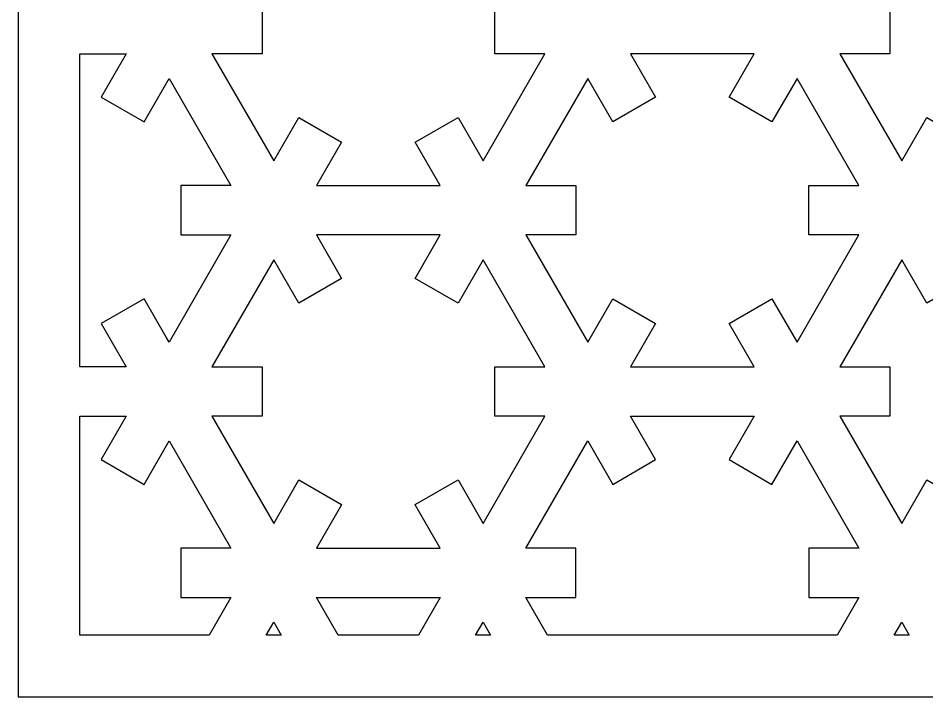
# Model space of a CAD drawing. Header units: centimetres. Extents: x -17.2 to -1.8, y -1.7 to 9.5.
# Drawn here: x -17.205 to -13.776, y -1.682 to 0.879 of the extents above; entities that cross this region are included whole.
import ezdxf

# ---------------------------------------------------------------- set-up
doc = ezdxf.new("R2010")
doc.units = ezdxf.units.CM
doc.header["$MEASUREMENT"] = 0
doc.layers.add('layer 1', color=7, linetype='Continuous')

msp = doc.modelspace()

# ---------------------------------------------------------------- linework, layer by layer
at = {"layer": 'layer 1', "color": 250}
for points, knots in [([(-17.20495, -1.68194), (-17.20495, -1.68194), (-17.20495, 9.5), (-17.20495, 9.5), (-17.20495, 9.5), (-17.20495, 9.5), (-9.7503, 9.5), (-9.7503, 9.5), (-9.7503, 9.5), (-9.7503, 9.5), (-9.7503, -1.68194), (-9.7503, -1.68194), (-9.7503, -1.68194), (-9.7503, -1.68194), (-17.20495, -1.68194), (-17.20495, -1.68194)], [0, 0, 0, 0, 0.2, 0.2, 0.2, 0.2, 0.4, 0.4, 0.4, 0.4, 0.6, 0.6, 0.6, 0.6, 1, 1, 1, 1]), ([(-15.70694, 1.26497), (-15.70694, 1.26497), (-15.70694, 1.26497), (-15.70694, 1.26497), (-15.70694, 1.26497), (-15.70694, 1.26497), (-15.5454, 1.17168), (-15.5454, 1.17168), (-15.5454, 1.17168), (-15.5454, 1.17168), (-15.45088, 1.33544), (-15.45088, 1.33544), (-15.45088, 1.33544), (-15.45088, 1.33544), (-15.21753, 0.9313), (-15.21753, 0.9313), (-15.21753, 0.9313), (-15.21753, 0.9313), (-15.40658, 0.9313), (-15.40658, 0.9313), (-15.40658, 0.9313), (-15.40658, 0.9313), (-15.40658, 0.93126), (-15.40658, 0.93126), (-15.40658, 0.93126), (-15.40658, 0.93126), (-15.40658, 0.74476), (-15.40658, 0.74476), (-15.40658, 0.74476), (-15.40658, 0.74476), (-15.40658, 0.74474), (-15.40658, 0.74474), (-15.40658, 0.74474), (-15.40658, 0.74474), (-15.21753, 0.74474), (-15.21753, 0.74474), (-15.21753, 0.74474), (-15.21753, 0.74474), (-15.45084, 0.34059), (-15.45084, 0.34059), (-15.45084, 0.34059), (-15.45084, 0.34059), (-15.5454, 0.50436), (-15.5454, 0.50436), (-15.5454, 0.50436), (-15.5454, 0.50436), (-15.70694, 0.41107), (-15.70694, 0.41107), (-15.70694, 0.41107), (-15.70694, 0.41107), (-15.61242, 0.24735), (-15.61242, 0.24735), (-15.61242, 0.24735), (-15.61242, 0.24735), (-16.0791, 0.24735), (-16.0791, 0.24735), (-16.0791, 0.24735), (-16.0791, 0.24735), (-15.98458, 0.41107), (-15.98458, 0.41107), (-15.98458, 0.41107), (-15.98458, 0.41107), (-16.14609, 0.50436), (-16.14609, 0.50436), (-16.14609, 0.50436), (-16.14609, 0.50436), (-16.24068, 0.34059), (-16.24068, 0.34059), (-16.24068, 0.34059), (-16.24068, 0.34059), (-16.27315, 0.39687), (-16.27315, 0.39687), (-16.27315, 0.39687), (-16.27315, 0.39687), (-16.47402, 0.74474), (-16.47402, 0.74474), (-16.47402, 0.74474), (-16.47402, 0.74474), (-16.28494, 0.74474), (-16.28494, 0.74474), (-16.28494, 0.74474), (-16.28494, 0.74474), (-16.28494, 0.74476), (-16.28494, 0.74476), (-16.28494, 0.74476), (-16.28494, 0.74476), (-16.28494, 0.93126), (-16.28494, 0.93126), (-16.28494, 0.93126), (-16.28494, 0.93126), (-16.28494, 0.9313), (-16.28494, 0.9313), (-16.28494, 0.9313), (-16.28494, 0.9313), (-16.47402, 0.9313), (-16.47402, 0.9313), (-16.47402, 0.9313), (-16.47402, 0.9313), (-16.24065, 1.33544), (-16.24065, 1.33544), (-16.24065, 1.33544), (-16.24065, 1.33544), (-16.14609, 1.17168), (-16.14609, 1.17168), (-16.14609, 1.17168), (-16.14609, 1.17168), (-15.98454, 1.26497), (-15.98454, 1.26497), (-15.98454, 1.26497), (-15.98454, 1.26497), (-16.0791, 1.42871), (-16.0791, 1.42871), (-16.0791, 1.42871), (-16.0791, 1.42871), (-15.61238, 1.42871), (-15.61238, 1.42871), (-15.61238, 1.42871), (-15.61238, 1.42871), (-15.70694, 1.26497), (-15.70694, 1.26497)], [0, 0, 0, 0, 0.0322581, 0.0322581, 0.0322581, 0.0322581, 0.0645161, 0.0645161, 0.0645161, 0.0645161, 0.0967742, 0.0967742, 0.0967742, 0.0967742, 0.1290323, 0.1290323, 0.1290323, 0.1290323, 0.1612903, 0.1612903, 0.1612903, 0.1612903, 0.1935484, 0.1935484, 0.1935484, 0.1935484, 0.2258065, 0.2258065, 0.2258065, 0.2258065, 0.2580645, 0.2580645, 0.2580645, 0.2580645, 0.2903226, 0.2903226, 0.2903226, 0.2903226, 0.3225806, 0.3225806, 0.3225806, 0.3225806, 0.3548387, 0.3548387, 0.3548387, 0.3548387, 0.3870968, 0.3870968, 0.3870968, 0.3870968, 0.4193548, 0.4193548, 0.4193548, 0.4193548, 0.4516129, 0.4516129, 0.4516129, 0.4516129, 0.483871, 0.483871, 0.483871, 0.483871, 0.516129, 0.516129, 0.516129, 0.516129, 0.5483871, 0.5483871, 0.5483871, 0.5483871, 0.5806452, 0.5806452, 0.5806452, 0.5806452, 0.6129032, 0.6129032, 0.6129032, 0.6129032, 0.6451613, 0.6451613, 0.6451613, 0.6451613, 0.6774194, 0.6774194, 0.6774194, 0.6774194, 0.7096774, 0.7096774, 0.7096774, 0.7096774, 0.7419355, 0.7419355, 0.7419355, 0.7419355, 0.7741935, 0.7741935, 0.7741935, 0.7741935, 0.8064516, 0.8064516, 0.8064516, 0.8064516, 0.8387097, 0.8387097, 0.8387097, 0.8387097, 0.8709677, 0.8709677, 0.8709677, 0.8709677, 0.9032258, 0.9032258, 0.9032258, 0.9032258, 0.9354839, 0.9354839, 0.9354839, 0.9354839, 1, 1, 1, 1]), ([(-13.30725, 1.24749), (-13.30725, 1.24749), (-13.30725, 1.24749), (-13.30725, 1.24749), (-13.30725, 1.24749), (-13.30725, 1.24749), (-13.17599, 1.17168), (-13.17599, 1.17168), (-13.17599, 1.17168), (-13.17599, 1.17168), (-13.08147, 1.33544), (-13.08147, 1.33544), (-13.08147, 1.33544), (-13.08147, 1.33544), (-12.84812, 0.9313), (-12.84812, 0.9313), (-12.84812, 0.9313), (-12.84812, 0.9313), (-13.0372, 0.9313), (-13.0372, 0.9313), (-13.0372, 0.9313), (-13.0372, 0.9313), (-13.0372, 0.93126), (-13.0372, 0.93126), (-13.0372, 0.93126), (-13.0372, 0.93126), (-13.0372, 0.74476), (-13.0372, 0.74476), (-13.0372, 0.74476), (-13.0372, 0.74476), (-13.0372, 0.74474), (-13.0372, 0.74474), (-13.0372, 0.74474), (-13.0372, 0.74474), (-12.84812, 0.74474), (-12.84812, 0.74474), (-12.84812, 0.74474), (-12.84812, 0.74474), (-13.08145, 0.34059), (-13.08145, 0.34059), (-13.08145, 0.34059), (-13.08145, 0.34059), (-13.17599, 0.50436), (-13.17599, 0.50436), (-13.17599, 0.50436), (-13.17599, 0.50436), (-13.33753, 0.41111), (-13.33753, 0.41111), (-13.33753, 0.41111), (-13.33753, 0.41111), (-13.33753, 0.41107), (-13.33753, 0.41107), (-13.33753, 0.41107), (-13.33753, 0.41107), (-13.24302, 0.24735), (-13.24302, 0.24735), (-13.24302, 0.24735), (-13.24302, 0.24735), (-13.70971, 0.24735), (-13.70971, 0.24735), (-13.70971, 0.24735), (-13.70971, 0.24735), (-13.61518, 0.41107), (-13.61518, 0.41107), (-13.61518, 0.41107), (-13.61518, 0.41107), (-13.77672, 0.50436), (-13.77672, 0.50436), (-13.77672, 0.50436), (-13.77672, 0.50436), (-13.87128, 0.34059), (-13.87128, 0.34059), (-13.87128, 0.34059), (-13.87128, 0.34059), (-13.90374, 0.39687), (-13.90374, 0.39687), (-13.90374, 0.39687), (-13.90374, 0.39687), (-14.10461, 0.74474), (-14.10461, 0.74474), (-14.10461, 0.74474), (-14.10461, 0.74474), (-13.91553, 0.74474), (-13.91553, 0.74474), (-13.91553, 0.74474), (-13.91553, 0.74474), (-13.91553, 0.74476), (-13.91553, 0.74476), (-13.91553, 0.74476), (-13.91553, 0.74476), (-13.91553, 0.93126), (-13.91553, 0.93126), (-13.91553, 0.93126), (-13.91553, 0.93126), (-13.91553, 0.9313), (-13.91553, 0.9313), (-13.91553, 0.9313), (-13.91553, 0.9313), (-14.10461, 0.9313), (-14.10461, 0.9313), (-14.10461, 0.9313), (-14.10461, 0.9313), (-13.87124, 1.33544), (-13.87124, 1.33544), (-13.87124, 1.33544), (-13.87124, 1.33544), (-13.77668, 1.17168), (-13.77668, 1.17168), (-13.77668, 1.17168), (-13.77668, 1.17168), (-13.61518, 1.26497), (-13.61518, 1.26497), (-13.61518, 1.26497), (-13.61518, 1.26497), (-13.70971, 1.42871), (-13.70971, 1.42871), (-13.70971, 1.42871), (-13.70971, 1.42871), (-13.24298, 1.42871), (-13.24298, 1.42871), (-13.24298, 1.42871), (-13.24298, 1.42871), (-13.33753, 1.26497), (-13.33753, 1.26497), (-13.33753, 1.26497), (-13.33753, 1.26497), (-13.30725, 1.24749), (-13.30725, 1.24749)], [0, 0, 0, 0, 0.030303, 0.030303, 0.030303, 0.030303, 0.0606061, 0.0606061, 0.0606061, 0.0606061, 0.0909091, 0.0909091, 0.0909091, 0.0909091, 0.1212121, 0.1212121, 0.1212121, 0.1212121, 0.1515152, 0.1515152, 0.1515152, 0.1515152, 0.1818182, 0.1818182, 0.1818182, 0.1818182, 0.2121212, 0.2121212, 0.2121212, 0.2121212, 0.2424242, 0.2424242, 0.2424242, 0.2424242, 0.2727273, 0.2727273, 0.2727273, 0.2727273, 0.3030303, 0.3030303, 0.3030303, 0.3030303, 0.3333333, 0.3333333, 0.3333333, 0.3333333, 0.3636364, 0.3636364, 0.3636364, 0.3636364, 0.3939394, 0.3939394, 0.3939394, 0.3939394, 0.4242424, 0.4242424, 0.4242424, 0.4242424, 0.4545455, 0.4545455, 0.4545455, 0.4545455, 0.4848485, 0.4848485, 0.4848485, 0.4848485, 0.5151515, 0.5151515, 0.5151515, 0.5151515, 0.5454545, 0.5454545, 0.5454545, 0.5454545, 0.5757576, 0.5757576, 0.5757576, 0.5757576, 0.6060606, 0.6060606, 0.6060606, 0.6060606, 0.6363636, 0.6363636, 0.6363636, 0.6363636, 0.6666667, 0.6666667, 0.6666667, 0.6666667, 0.6969697, 0.6969697, 0.6969697, 0.6969697, 0.7272727, 0.7272727, 0.7272727, 0.7272727, 0.7575758, 0.7575758, 0.7575758, 0.7575758, 0.7878788, 0.7878788, 0.7878788, 0.7878788, 0.8181818, 0.8181818, 0.8181818, 0.8181818, 0.8484848, 0.8484848, 0.8484848, 0.8484848, 0.8787879, 0.8787879, 0.8787879, 0.8787879, 0.9090909, 0.9090909, 0.9090909, 0.9090909, 0.9393939, 0.9393939, 0.9393939, 0.9393939, 1, 1, 1, 1]), ([(-16.97198, -0.43666), (-16.97198, -0.43666), (-16.97198, -0.43666), (-16.97198, -0.43666), (-16.97198, -0.43666), (-16.97198, -0.43666), (-16.79709, -0.43666), (-16.79709, -0.43666), (-16.79709, -0.43666), (-16.79709, -0.43666), (-16.89164, -0.2729), (-16.89164, -0.2729), (-16.89164, -0.2729), (-16.89164, -0.2729), (-16.7301, -0.17963), (-16.7301, -0.17963), (-16.7301, -0.17963), (-16.7301, -0.17963), (-16.64601, -0.32529), (-16.64601, -0.32529), (-16.64601, -0.32529), (-16.64601, -0.32529), (-16.63556, -0.34337), (-16.63556, -0.34337), (-16.63556, -0.34337), (-16.63556, -0.34337), (-16.40223, 0.06075), (-16.40223, 0.06075), (-16.40223, 0.06075), (-16.40223, 0.06075), (-16.59129, 0.06075), (-16.59129, 0.06075), (-16.59129, 0.06075), (-16.59129, 0.06075), (-16.59129, 0.06083), (-16.59129, 0.06083), (-16.59129, 0.06083), (-16.59129, 0.06083), (-16.59129, 0.24731), (-16.59129, 0.24731), (-16.59129, 0.24731), (-16.59129, 0.24731), (-16.59129, 0.24735), (-16.59129, 0.24735), (-16.59129, 0.24735), (-16.59129, 0.24735), (-16.40223, 0.24735), (-16.40223, 0.24735), (-16.40223, 0.24735), (-16.40223, 0.24735), (-16.63556, 0.65149), (-16.63556, 0.65149), (-16.63556, 0.65149), (-16.63556, 0.65149), (-16.7301, 0.48769), (-16.7301, 0.48769), (-16.7301, 0.48769), (-16.7301, 0.48769), (-16.89164, 0.58098), (-16.89164, 0.58098), (-16.89164, 0.58098), (-16.89164, 0.58098), (-16.89161, 0.58102), (-16.89161, 0.58102), (-16.89161, 0.58102), (-16.89161, 0.58102), (-16.89164, 0.58102), (-16.89164, 0.58102), (-16.89164, 0.58102), (-16.89164, 0.58102), (-16.79712, 0.74474), (-16.79712, 0.74474), (-16.79712, 0.74474), (-16.79712, 0.74474), (-16.97198, 0.74474), (-16.97198, 0.74474), (-16.97198, 0.74474), (-16.97198, 0.74474), (-16.97198, -0.43666), (-16.97198, -0.43666)], [0, 0, 0, 0, 0.047619, 0.047619, 0.047619, 0.047619, 0.0952381, 0.0952381, 0.0952381, 0.0952381, 0.1428571, 0.1428571, 0.1428571, 0.1428571, 0.1904762, 0.1904762, 0.1904762, 0.1904762, 0.2380952, 0.2380952, 0.2380952, 0.2380952, 0.2857143, 0.2857143, 0.2857143, 0.2857143, 0.3333333, 0.3333333, 0.3333333, 0.3333333, 0.3809524, 0.3809524, 0.3809524, 0.3809524, 0.4285714, 0.4285714, 0.4285714, 0.4285714, 0.4761905, 0.4761905, 0.4761905, 0.4761905, 0.5238095, 0.5238095, 0.5238095, 0.5238095, 0.5714286, 0.5714286, 0.5714286, 0.5714286, 0.6190476, 0.6190476, 0.6190476, 0.6190476, 0.6666667, 0.6666667, 0.6666667, 0.6666667, 0.7142857, 0.7142857, 0.7142857, 0.7142857, 0.7619048, 0.7619048, 0.7619048, 0.7619048, 0.8095238, 0.8095238, 0.8095238, 0.8095238, 0.8571429, 0.8571429, 0.8571429, 0.8571429, 0.9047619, 0.9047619, 0.9047619, 0.9047619, 1, 1, 1, 1]), ([(-14.8944, -0.43666), (-14.8944, -0.43666), (-14.8944, -0.43666), (-14.8944, -0.43666), (-14.8944, -0.43666), (-14.8944, -0.43666), (-14.79988, -0.2729), (-14.79988, -0.2729), (-14.79988, -0.2729), (-14.79988, -0.2729), (-14.96142, -0.17963), (-14.96142, -0.17963), (-14.96142, -0.17963), (-14.96142, -0.17963), (-15.05594, -0.34337), (-15.05594, -0.34337), (-15.05594, -0.34337), (-15.05594, -0.34337), (-15.28931, 0.06075), (-15.28931, 0.06075), (-15.28931, 0.06075), (-15.28931, 0.06075), (-15.10024, 0.06075), (-15.10024, 0.06075), (-15.10024, 0.06075), (-15.10024, 0.06075), (-15.10024, 0.06083), (-15.10024, 0.06083), (-15.10024, 0.06083), (-15.10024, 0.06083), (-15.10024, 0.24731), (-15.10024, 0.24731), (-15.10024, 0.24731), (-15.10024, 0.24731), (-15.10024, 0.24735), (-15.10024, 0.24735), (-15.10024, 0.24735), (-15.10024, 0.24735), (-15.28931, 0.24735), (-15.28931, 0.24735), (-15.28931, 0.24735), (-15.28931, 0.24735), (-15.05598, 0.65146), (-15.05598, 0.65146), (-15.05598, 0.65146), (-15.05598, 0.65146), (-14.96142, 0.48769), (-14.96142, 0.48769), (-14.96142, 0.48769), (-14.96142, 0.48769), (-14.79988, 0.58098), (-14.79988, 0.58098), (-14.79988, 0.58098), (-14.79988, 0.58098), (-14.79988, 0.58102), (-14.79988, 0.58102), (-14.79988, 0.58102), (-14.79988, 0.58102), (-14.8944, 0.74474), (-14.8944, 0.74474), (-14.8944, 0.74474), (-14.8944, 0.74474), (-14.42772, 0.74474), (-14.42772, 0.74474), (-14.42772, 0.74474), (-14.42772, 0.74474), (-14.52224, 0.58102), (-14.52224, 0.58102), (-14.52224, 0.58102), (-14.52224, 0.58102), (-14.52224, 0.58098), (-14.52224, 0.58098), (-14.52224, 0.58098), (-14.52224, 0.58098), (-14.36069, 0.48769), (-14.36069, 0.48769), (-14.36069, 0.48769), (-14.36069, 0.48769), (-14.26614, 0.65149), (-14.26614, 0.65149), (-14.26614, 0.65149), (-14.26614, 0.65149), (-14.03282, 0.24735), (-14.03282, 0.24735), (-14.03282, 0.24735), (-14.03282, 0.24735), (-14.22188, 0.24735), (-14.22188, 0.24735), (-14.22188, 0.24735), (-14.22188, 0.24735), (-14.22188, 0.24731), (-14.22188, 0.24731), (-14.22188, 0.24731), (-14.22188, 0.24731), (-14.22188, 0.06083), (-14.22188, 0.06083), (-14.22188, 0.06083), (-14.22188, 0.06083), (-14.22188, 0.06075), (-14.22188, 0.06075), (-14.22188, 0.06075), (-14.22188, 0.06075), (-14.03282, 0.06075), (-14.03282, 0.06075), (-14.03282, 0.06075), (-14.03282, 0.06075), (-14.26614, -0.34337), (-14.26614, -0.34337), (-14.26614, -0.34337), (-14.26614, -0.34337), (-14.2766, -0.32529), (-14.2766, -0.32529), (-14.2766, -0.32529), (-14.2766, -0.32529), (-14.36069, -0.17963), (-14.36069, -0.17963), (-14.36069, -0.17963), (-14.36069, -0.17963), (-14.52224, -0.2729), (-14.52224, -0.2729), (-14.52224, -0.2729), (-14.52224, -0.2729), (-14.42768, -0.43666), (-14.42768, -0.43666), (-14.42768, -0.43666), (-14.42768, -0.43666), (-14.8944, -0.43666), (-14.8944, -0.43666)], [0, 0, 0, 0, 0.030303, 0.030303, 0.030303, 0.030303, 0.0606061, 0.0606061, 0.0606061, 0.0606061, 0.0909091, 0.0909091, 0.0909091, 0.0909091, 0.1212121, 0.1212121, 0.1212121, 0.1212121, 0.1515152, 0.1515152, 0.1515152, 0.1515152, 0.1818182, 0.1818182, 0.1818182, 0.1818182, 0.2121212, 0.2121212, 0.2121212, 0.2121212, 0.2424242, 0.2424242, 0.2424242, 0.2424242, 0.2727273, 0.2727273, 0.2727273, 0.2727273, 0.3030303, 0.3030303, 0.3030303, 0.3030303, 0.3333333, 0.3333333, 0.3333333, 0.3333333, 0.3636364, 0.3636364, 0.3636364, 0.3636364, 0.3939394, 0.3939394, 0.3939394, 0.3939394, 0.4242424, 0.4242424, 0.4242424, 0.4242424, 0.4545455, 0.4545455, 0.4545455, 0.4545455, 0.4848485, 0.4848485, 0.4848485, 0.4848485, 0.5151515, 0.5151515, 0.5151515, 0.5151515, 0.5454545, 0.5454545, 0.5454545, 0.5454545, 0.5757576, 0.5757576, 0.5757576, 0.5757576, 0.6060606, 0.6060606, 0.6060606, 0.6060606, 0.6363636, 0.6363636, 0.6363636, 0.6363636, 0.6666667, 0.6666667, 0.6666667, 0.6666667, 0.6969697, 0.6969697, 0.6969697, 0.6969697, 0.7272727, 0.7272727, 0.7272727, 0.7272727, 0.7575758, 0.7575758, 0.7575758, 0.7575758, 0.7878788, 0.7878788, 0.7878788, 0.7878788, 0.8181818, 0.8181818, 0.8181818, 0.8181818, 0.8484848, 0.8484848, 0.8484848, 0.8484848, 0.8787879, 0.8787879, 0.8787879, 0.8787879, 0.9090909, 0.9090909, 0.9090909, 0.9090909, 0.9393939, 0.9393939, 0.9393939, 0.9393939, 1, 1, 1, 1]), ([(-15.70694, -0.10297), (-15.70694, -0.10297), (-15.70694, -0.10297), (-15.70694, -0.10297), (-15.70694, -0.10297), (-15.70694, -0.10297), (-15.5454, -0.19624), (-15.5454, -0.19624), (-15.5454, -0.19624), (-15.5454, -0.19624), (-15.45088, -0.0325), (-15.45088, -0.0325), (-15.45088, -0.0325), (-15.45088, -0.0325), (-15.21753, -0.43666), (-15.21753, -0.43666), (-15.21753, -0.43666), (-15.21753, -0.43666), (-15.40658, -0.43666), (-15.40658, -0.43666), (-15.40658, -0.43666), (-15.40658, -0.43666), (-15.40658, -0.4367), (-15.40658, -0.4367), (-15.40658, -0.4367), (-15.40658, -0.4367), (-15.40658, -0.62316), (-15.40658, -0.62316), (-15.40658, -0.62316), (-15.40658, -0.62316), (-15.40658, -0.62322), (-15.40658, -0.62322), (-15.40658, -0.62322), (-15.40658, -0.62322), (-15.21753, -0.62322), (-15.21753, -0.62322), (-15.21753, -0.62322), (-15.21753, -0.62322), (-15.45084, -1.02736), (-15.45084, -1.02736), (-15.45084, -1.02736), (-15.45084, -1.02736), (-15.5454, -0.86358), (-15.5454, -0.86358), (-15.5454, -0.86358), (-15.5454, -0.86358), (-15.70694, -0.95685), (-15.70694, -0.95685), (-15.70694, -0.95685), (-15.70694, -0.95685), (-15.70694, -0.95689), (-15.70694, -0.95689), (-15.70694, -0.95689), (-15.70694, -0.95689), (-15.61242, -1.12057), (-15.61242, -1.12057), (-15.61242, -1.12057), (-15.61242, -1.12057), (-16.0791, -1.12061), (-16.0791, -1.12061), (-16.0791, -1.12061), (-16.0791, -1.12061), (-15.98458, -0.95689), (-15.98458, -0.95689), (-15.98458, -0.95689), (-15.98458, -0.95689), (-15.98458, -0.95685), (-15.98458, -0.95685), (-15.98458, -0.95685), (-15.98458, -0.95685), (-16.14609, -0.86358), (-16.14609, -0.86358), (-16.14609, -0.86358), (-16.14609, -0.86358), (-16.24068, -1.02736), (-16.24068, -1.02736), (-16.24068, -1.02736), (-16.24068, -1.02736), (-16.27315, -0.97105), (-16.27315, -0.97105), (-16.27315, -0.97105), (-16.27315, -0.97105), (-16.47402, -0.62322), (-16.47402, -0.62322), (-16.47402, -0.62322), (-16.47402, -0.62322), (-16.28494, -0.62322), (-16.28494, -0.62322), (-16.28494, -0.62322), (-16.28494, -0.62322), (-16.28494, -0.62316), (-16.28494, -0.62316), (-16.28494, -0.62316), (-16.28494, -0.62316), (-16.28494, -0.4367), (-16.28494, -0.4367), (-16.28494, -0.4367), (-16.28494, -0.4367), (-16.28494, -0.43666), (-16.28494, -0.43666), (-16.28494, -0.43666), (-16.28494, -0.43666), (-16.47402, -0.43666), (-16.47402, -0.43666), (-16.47402, -0.43666), (-16.47402, -0.43666), (-16.24065, -0.0325), (-16.24065, -0.0325), (-16.24065, -0.0325), (-16.24065, -0.0325), (-16.14609, -0.19624), (-16.14609, -0.19624), (-16.14609, -0.19624), (-16.14609, -0.19624), (-15.98454, -0.10297), (-15.98454, -0.10297), (-15.98454, -0.10297), (-15.98454, -0.10297), (-16.0791, 0.06075), (-16.0791, 0.06075), (-16.0791, 0.06075), (-16.0791, 0.06075), (-15.61238, 0.06075), (-15.61238, 0.06075), (-15.61238, 0.06075), (-15.61238, 0.06075), (-15.70694, -0.10297), (-15.70694, -0.10297)], [0, 0, 0, 0, 0.030303, 0.030303, 0.030303, 0.030303, 0.0606061, 0.0606061, 0.0606061, 0.0606061, 0.0909091, 0.0909091, 0.0909091, 0.0909091, 0.1212121, 0.1212121, 0.1212121, 0.1212121, 0.1515152, 0.1515152, 0.1515152, 0.1515152, 0.1818182, 0.1818182, 0.1818182, 0.1818182, 0.2121212, 0.2121212, 0.2121212, 0.2121212, 0.2424242, 0.2424242, 0.2424242, 0.2424242, 0.2727273, 0.2727273, 0.2727273, 0.2727273, 0.3030303, 0.3030303, 0.3030303, 0.3030303, 0.3333333, 0.3333333, 0.3333333, 0.3333333, 0.3636364, 0.3636364, 0.3636364, 0.3636364, 0.3939394, 0.3939394, 0.3939394, 0.3939394, 0.4242424, 0.4242424, 0.4242424, 0.4242424, 0.4545455, 0.4545455, 0.4545455, 0.4545455, 0.4848485, 0.4848485, 0.4848485, 0.4848485, 0.5151515, 0.5151515, 0.5151515, 0.5151515, 0.5454545, 0.5454545, 0.5454545, 0.5454545, 0.5757576, 0.5757576, 0.5757576, 0.5757576, 0.6060606, 0.6060606, 0.6060606, 0.6060606, 0.6363636, 0.6363636, 0.6363636, 0.6363636, 0.6666667, 0.6666667, 0.6666667, 0.6666667, 0.6969697, 0.6969697, 0.6969697, 0.6969697, 0.7272727, 0.7272727, 0.7272727, 0.7272727, 0.7575758, 0.7575758, 0.7575758, 0.7575758, 0.7878788, 0.7878788, 0.7878788, 0.7878788, 0.8181818, 0.8181818, 0.8181818, 0.8181818, 0.8484848, 0.8484848, 0.8484848, 0.8484848, 0.8787879, 0.8787879, 0.8787879, 0.8787879, 0.9090909, 0.9090909, 0.9090909, 0.9090909, 0.9393939, 0.9393939, 0.9393939, 0.9393939, 1, 1, 1, 1]), ([(-13.30725, -0.12043), (-13.30725, -0.12043), (-13.30725, -0.12043), (-13.30725, -0.12043), (-13.30725, -0.12043), (-13.30725, -0.12043), (-13.17599, -0.19624), (-13.17599, -0.19624), (-13.17599, -0.19624), (-13.17599, -0.19624), (-13.08147, -0.0325), (-13.08147, -0.0325), (-13.08147, -0.0325), (-13.08147, -0.0325), (-12.84812, -0.43666), (-12.84812, -0.43666), (-12.84812, -0.43666), (-12.84812, -0.43666), (-13.0372, -0.43666), (-13.0372, -0.43666), (-13.0372, -0.43666), (-13.0372, -0.43666), (-13.0372, -0.4367), (-13.0372, -0.4367), (-13.0372, -0.4367), (-13.0372, -0.4367), (-13.0372, -0.62316), (-13.0372, -0.62316), (-13.0372, -0.62316), (-13.0372, -0.62316), (-13.0372, -0.62322), (-13.0372, -0.62322), (-13.0372, -0.62322), (-13.0372, -0.62322), (-12.84812, -0.62322), (-12.84812, -0.62322), (-12.84812, -0.62322), (-12.84812, -0.62322), (-13.08145, -1.02736), (-13.08145, -1.02736), (-13.08145, -1.02736), (-13.08145, -1.02736), (-13.17599, -0.86358), (-13.17599, -0.86358), (-13.17599, -0.86358), (-13.17599, -0.86358), (-13.33753, -0.95685), (-13.33753, -0.95685), (-13.33753, -0.95685), (-13.33753, -0.95685), (-13.33753, -0.95689), (-13.33753, -0.95689), (-13.33753, -0.95689), (-13.33753, -0.95689), (-13.24302, -1.12057), (-13.24302, -1.12057), (-13.24302, -1.12057), (-13.24302, -1.12057), (-13.70971, -1.12057), (-13.70971, -1.12057), (-13.70971, -1.12057), (-13.70971, -1.12057), (-13.61518, -0.95689), (-13.61518, -0.95689), (-13.61518, -0.95689), (-13.61518, -0.95689), (-13.61518, -0.95685), (-13.61518, -0.95685), (-13.61518, -0.95685), (-13.61518, -0.95685), (-13.77672, -0.86358), (-13.77672, -0.86358), (-13.77672, -0.86358), (-13.77672, -0.86358), (-13.87128, -1.02736), (-13.87128, -1.02736), (-13.87128, -1.02736), (-13.87128, -1.02736), (-13.90374, -0.97105), (-13.90374, -0.97105), (-13.90374, -0.97105), (-13.90374, -0.97105), (-14.10461, -0.62322), (-14.10461, -0.62322), (-14.10461, -0.62322), (-14.10461, -0.62322), (-13.91553, -0.62322), (-13.91553, -0.62322), (-13.91553, -0.62322), (-13.91553, -0.62322), (-13.91553, -0.62316), (-13.91553, -0.62316), (-13.91553, -0.62316), (-13.91553, -0.62316), (-13.91553, -0.43666), (-13.91553, -0.43666), (-13.91553, -0.43666), (-13.91553, -0.43666), (-14.10461, -0.43666), (-14.10461, -0.43666), (-14.10461, -0.43666), (-14.10461, -0.43666), (-13.87124, -0.0325), (-13.87124, -0.0325), (-13.87124, -0.0325), (-13.87124, -0.0325), (-13.77668, -0.19624), (-13.77668, -0.19624), (-13.77668, -0.19624), (-13.77668, -0.19624), (-13.61518, -0.10297), (-13.61518, -0.10297), (-13.61518, -0.10297), (-13.61518, -0.10297), (-13.70971, 0.06075), (-13.70971, 0.06075), (-13.70971, 0.06075), (-13.70971, 0.06075), (-13.24298, 0.06075), (-13.24298, 0.06075), (-13.24298, 0.06075), (-13.24298, 0.06075), (-13.33753, -0.10297), (-13.33753, -0.10297), (-13.33753, -0.10297), (-13.33753, -0.10297), (-13.30725, -0.12043), (-13.30725, -0.12043)], [0, 0, 0, 0, 0.030303, 0.030303, 0.030303, 0.030303, 0.0606061, 0.0606061, 0.0606061, 0.0606061, 0.0909091, 0.0909091, 0.0909091, 0.0909091, 0.1212121, 0.1212121, 0.1212121, 0.1212121, 0.1515152, 0.1515152, 0.1515152, 0.1515152, 0.1818182, 0.1818182, 0.1818182, 0.1818182, 0.2121212, 0.2121212, 0.2121212, 0.2121212, 0.2424242, 0.2424242, 0.2424242, 0.2424242, 0.2727273, 0.2727273, 0.2727273, 0.2727273, 0.3030303, 0.3030303, 0.3030303, 0.3030303, 0.3333333, 0.3333333, 0.3333333, 0.3333333, 0.3636364, 0.3636364, 0.3636364, 0.3636364, 0.3939394, 0.3939394, 0.3939394, 0.3939394, 0.4242424, 0.4242424, 0.4242424, 0.4242424, 0.4545455, 0.4545455, 0.4545455, 0.4545455, 0.4848485, 0.4848485, 0.4848485, 0.4848485, 0.5151515, 0.5151515, 0.5151515, 0.5151515, 0.5454545, 0.5454545, 0.5454545, 0.5454545, 0.5757576, 0.5757576, 0.5757576, 0.5757576, 0.6060606, 0.6060606, 0.6060606, 0.6060606, 0.6363636, 0.6363636, 0.6363636, 0.6363636, 0.6666667, 0.6666667, 0.6666667, 0.6666667, 0.6969697, 0.6969697, 0.6969697, 0.6969697, 0.7272727, 0.7272727, 0.7272727, 0.7272727, 0.7575758, 0.7575758, 0.7575758, 0.7575758, 0.7878788, 0.7878788, 0.7878788, 0.7878788, 0.8181818, 0.8181818, 0.8181818, 0.8181818, 0.8484848, 0.8484848, 0.8484848, 0.8484848, 0.8787879, 0.8787879, 0.8787879, 0.8787879, 0.9090909, 0.9090909, 0.9090909, 0.9090909, 0.9393939, 0.9393939, 0.9393939, 0.9393939, 1, 1, 1, 1]), ([(-16.4841, -1.44901), (-16.4841, -1.44901), (-16.4841, -1.44901), (-16.4841, -1.44901), (-16.4841, -1.44901), (-16.4841, -1.44901), (-16.40223, -1.30717), (-16.40223, -1.30717), (-16.40223, -1.30717), (-16.40223, -1.30717), (-16.59129, -1.30717), (-16.59129, -1.30717), (-16.59129, -1.30717), (-16.59129, -1.30717), (-16.59129, -1.30713), (-16.59129, -1.30713), (-16.59129, -1.30713), (-16.59129, -1.30713), (-16.59129, -1.12061), (-16.59129, -1.12061), (-16.59129, -1.12061), (-16.59129, -1.12061), (-16.40223, -1.12061), (-16.40223, -1.12061), (-16.40223, -1.12061), (-16.40223, -1.12061), (-16.63556, -0.71646), (-16.63556, -0.71646), (-16.63556, -0.71646), (-16.63556, -0.71646), (-16.7301, -0.88023), (-16.7301, -0.88023), (-16.7301, -0.88023), (-16.7301, -0.88023), (-16.89164, -0.78698), (-16.89164, -0.78698), (-16.89164, -0.78698), (-16.89164, -0.78698), (-16.89161, -0.78696), (-16.89161, -0.78696), (-16.89161, -0.78696), (-16.89161, -0.78696), (-16.89164, -0.78692), (-16.89164, -0.78692), (-16.89164, -0.78692), (-16.89164, -0.78692), (-16.79712, -0.62322), (-16.79712, -0.62322), (-16.79712, -0.62322), (-16.79712, -0.62322), (-16.97198, -0.62322), (-16.97198, -0.62322), (-16.97198, -0.62322), (-16.97198, -0.62322), (-16.97198, -1.44901), (-16.97198, -1.44901), (-16.97198, -1.44901), (-16.97198, -1.44901), (-16.4841, -1.44901), (-16.4841, -1.44901)], [0, 0, 0, 0, 0.0625, 0.0625, 0.0625, 0.0625, 0.125, 0.125, 0.125, 0.125, 0.1875, 0.1875, 0.1875, 0.1875, 0.25, 0.25, 0.25, 0.25, 0.3125, 0.3125, 0.3125, 0.3125, 0.375, 0.375, 0.375, 0.375, 0.4375, 0.4375, 0.4375, 0.4375, 0.5, 0.5, 0.5, 0.5, 0.5625, 0.5625, 0.5625, 0.5625, 0.625, 0.625, 0.625, 0.625, 0.6875, 0.6875, 0.6875, 0.6875, 0.75, 0.75, 0.75, 0.75, 0.8125, 0.8125, 0.8125, 0.8125, 0.875, 0.875, 0.875, 0.875, 1, 1, 1, 1]), ([(-14.11473, -1.44901), (-14.11473, -1.44901), (-14.11473, -1.44901), (-14.11473, -1.44901), (-14.11473, -1.44901), (-14.11473, -1.44901), (-14.03282, -1.30717), (-14.03282, -1.30717), (-14.03282, -1.30717), (-14.03282, -1.30717), (-14.22188, -1.30717), (-14.22188, -1.30717), (-14.22188, -1.30717), (-14.22188, -1.30717), (-14.22188, -1.30713), (-14.22188, -1.30713), (-14.22188, -1.30713), (-14.22188, -1.30713), (-14.22188, -1.12061), (-14.22188, -1.12061), (-14.22188, -1.12061), (-14.22188, -1.12061), (-14.22188, -1.12057), (-14.22188, -1.12057), (-14.22188, -1.12057), (-14.22188, -1.12057), (-14.03282, -1.12057), (-14.03282, -1.12057), (-14.03282, -1.12057), (-14.03282, -1.12057), (-14.26614, -0.71646), (-14.26614, -0.71646), (-14.26614, -0.71646), (-14.26614, -0.71646), (-14.36069, -0.88023), (-14.36069, -0.88023), (-14.36069, -0.88023), (-14.36069, -0.88023), (-14.52224, -0.78698), (-14.52224, -0.78698), (-14.52224, -0.78698), (-14.52224, -0.78698), (-14.52224, -0.78696), (-14.52224, -0.78696), (-14.52224, -0.78696), (-14.52224, -0.78696), (-14.52224, -0.78692), (-14.52224, -0.78692), (-14.52224, -0.78692), (-14.52224, -0.78692), (-14.42772, -0.62322), (-14.42772, -0.62322), (-14.42772, -0.62322), (-14.42772, -0.62322), (-14.8944, -0.62322), (-14.8944, -0.62322), (-14.8944, -0.62322), (-14.8944, -0.62322), (-14.79988, -0.78692), (-14.79988, -0.78692), (-14.79988, -0.78692), (-14.79988, -0.78692), (-14.79988, -0.78696), (-14.79988, -0.78696), (-14.79988, -0.78696), (-14.79988, -0.78696), (-14.79988, -0.78698), (-14.79988, -0.78698), (-14.79988, -0.78698), (-14.79988, -0.78698), (-14.96142, -0.88023), (-14.96142, -0.88023), (-14.96142, -0.88023), (-14.96142, -0.88023), (-15.05598, -0.71646), (-15.05598, -0.71646), (-15.05598, -0.71646), (-15.05598, -0.71646), (-15.28931, -1.12057), (-15.28931, -1.12057), (-15.28931, -1.12057), (-15.28931, -1.12057), (-15.10024, -1.12057), (-15.10024, -1.12057), (-15.10024, -1.12057), (-15.10024, -1.12057), (-15.10024, -1.12061), (-15.10024, -1.12061), (-15.10024, -1.12061), (-15.10024, -1.12061), (-15.10024, -1.30713), (-15.10024, -1.30713), (-15.10024, -1.30713), (-15.10024, -1.30713), (-15.10024, -1.30717), (-15.10024, -1.30717), (-15.10024, -1.30717), (-15.10024, -1.30717), (-15.28931, -1.30717), (-15.28931, -1.30717), (-15.28931, -1.30717), (-15.28931, -1.30717), (-15.20742, -1.44901), (-15.20742, -1.44901), (-15.20742, -1.44901), (-15.20742, -1.44901), (-14.11473, -1.44901), (-14.11473, -1.44901)], [0, 0, 0, 0, 0.0357143, 0.0357143, 0.0357143, 0.0357143, 0.0714286, 0.0714286, 0.0714286, 0.0714286, 0.1071429, 0.1071429, 0.1071429, 0.1071429, 0.1428571, 0.1428571, 0.1428571, 0.1428571, 0.1785714, 0.1785714, 0.1785714, 0.1785714, 0.2142857, 0.2142857, 0.2142857, 0.2142857, 0.25, 0.25, 0.25, 0.25, 0.2857143, 0.2857143, 0.2857143, 0.2857143, 0.3214286, 0.3214286, 0.3214286, 0.3214286, 0.3571429, 0.3571429, 0.3571429, 0.3571429, 0.3928571, 0.3928571, 0.3928571, 0.3928571, 0.4285714, 0.4285714, 0.4285714, 0.4285714, 0.4642857, 0.4642857, 0.4642857, 0.4642857, 0.5, 0.5, 0.5, 0.5, 0.5357143, 0.5357143, 0.5357143, 0.5357143, 0.5714286, 0.5714286, 0.5714286, 0.5714286, 0.6071429, 0.6071429, 0.6071429, 0.6071429, 0.6428571, 0.6428571, 0.6428571, 0.6428571, 0.6785714, 0.6785714, 0.6785714, 0.6785714, 0.7142857, 0.7142857, 0.7142857, 0.7142857, 0.75, 0.75, 0.75, 0.75, 0.7857143, 0.7857143, 0.7857143, 0.7857143, 0.8214286, 0.8214286, 0.8214286, 0.8214286, 0.8571429, 0.8571429, 0.8571429, 0.8571429, 0.8928571, 0.8928571, 0.8928571, 0.8928571, 0.9285714, 0.9285714, 0.9285714, 0.9285714, 1, 1, 1, 1]), ([(-15.69428, -1.44901), (-15.69428, -1.44901), (-15.69428, -1.44901), (-15.69428, -1.44901), (-15.69428, -1.44901), (-15.69428, -1.44901), (-15.61238, -1.30717), (-15.61238, -1.30717), (-15.61238, -1.30717), (-15.61238, -1.30717), (-16.0791, -1.30717), (-16.0791, -1.30717), (-16.0791, -1.30717), (-16.0791, -1.30717), (-15.99723, -1.44901), (-15.99723, -1.44901), (-15.99723, -1.44901), (-15.99723, -1.44901), (-15.69428, -1.44901), (-15.69428, -1.44901)], [0, 0, 0, 0, 0.1666667, 0.1666667, 0.1666667, 0.1666667, 0.3333333, 0.3333333, 0.3333333, 0.3333333, 0.5, 0.5, 0.5, 0.5, 0.6666667, 0.6666667, 0.6666667, 0.6666667, 1, 1, 1, 1]), ([(-16.21262, -1.44901), (-16.21262, -1.44901), (-16.21262, -1.44901), (-16.21262, -1.44901), (-16.21262, -1.44901), (-16.21262, -1.44901), (-16.24065, -1.40042), (-16.24065, -1.40042), (-16.24065, -1.40042), (-16.24065, -1.40042), (-16.26871, -1.44901), (-16.26871, -1.44901), (-16.26871, -1.44901), (-16.26871, -1.44901), (-16.21262, -1.44901), (-16.21262, -1.44901)], [0, 0, 0, 0, 0.2, 0.2, 0.2, 0.2, 0.4, 0.4, 0.4, 0.4, 0.6, 0.6, 0.6, 0.6, 1, 1, 1, 1]), ([(-15.42283, -1.44901), (-15.42283, -1.44901), (-15.42283, -1.44901), (-15.42283, -1.44901), (-15.42283, -1.44901), (-15.42283, -1.44901), (-15.45088, -1.40042), (-15.45088, -1.40042), (-15.45088, -1.40042), (-15.45088, -1.40042), (-15.4789, -1.44901), (-15.4789, -1.44901), (-15.4789, -1.44901), (-15.4789, -1.44901), (-15.42283, -1.44901), (-15.42283, -1.44901)], [0, 0, 0, 0, 0.2, 0.2, 0.2, 0.2, 0.4, 0.4, 0.4, 0.4, 0.6, 0.6, 0.6, 0.6, 1, 1, 1, 1]), ([(-13.84322, -1.44901), (-13.84322, -1.44901), (-13.84322, -1.44901), (-13.84322, -1.44901), (-13.84322, -1.44901), (-13.84322, -1.44901), (-13.87124, -1.40042), (-13.87124, -1.40042), (-13.87124, -1.40042), (-13.87124, -1.40042), (-13.8993, -1.44901), (-13.8993, -1.44901), (-13.8993, -1.44901), (-13.8993, -1.44901), (-13.84322, -1.44901), (-13.84322, -1.44901)], [0, 0, 0, 0, 0.2, 0.2, 0.2, 0.2, 0.4, 0.4, 0.4, 0.4, 0.6, 0.6, 0.6, 0.6, 1, 1, 1, 1])]:
    msp.add_open_spline(points, degree=3, knots=knots, dxfattribs=at)

doc.saveas('drawing.dxf')
